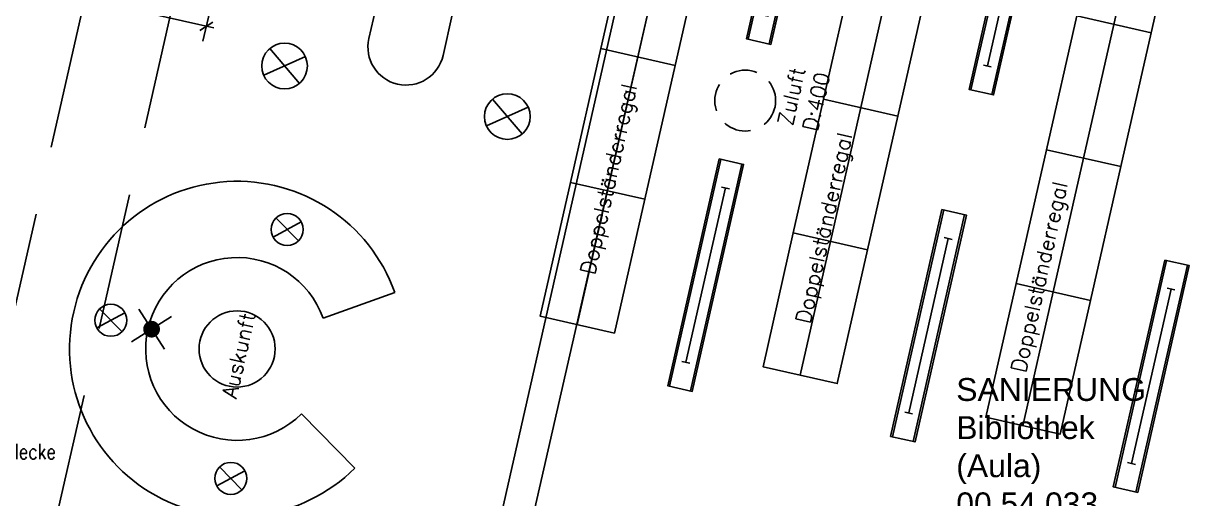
# Model space of a CAD drawing. Header units: metres. Extents: x -7 to 99688, y -10762 to -90.
# Drawn here: x 90.15 to 97.81, y -138.76 to -135.64 of the extents above; entities that cross this region are included whole.
import ezdxf
from ezdxf.enums import TextEntityAlignment as Align

# ---------------------------------------------------------------- set-up
doc = ezdxf.new("R2010")
doc.units = ezdxf.units.M
doc.header["$LTSCALE"] = 0.03
doc.linetypes.add('GESTRICHELT', pattern=[9, 6, -3])
doc.linetypes.add('GESTRICHELT2', pattern=[4.5, 3, -1.5])
doc.layers.get('0').update_dxf_attribs({"linetype": 'CONTINUOUS'})
doc.layers.get('Defpoints').update_dxf_attribs({"linetype": 'CONTINUOUS'})
for name, color, linetype in [('A_Deckenplan', 8, 'CONTINUOUS'), ('A_möbel_neu', 1, 'CONTINUOUS'), ('A_räume', 5, 'CONTINUOUS'), ('A_text', 5, 'CONTINUOUS'), ('A_verdeckt', 8, 'GESTRICHELT2'), ('CKMA0002', 2, 'CONTINUOUS'), ('E__LEUCHTEN', 6, 'CONTINUOUS')]:
    doc.layers.add(name, color=color, linetype=linetype)
doc.styles.add('PITSIMP8', font='PITSIMP8.SHX')
doc.styles.add('SIMPLEX', font='simplex.shx', dxfattribs={"width": 0.8, "height": 0.1})
doc.styles.get("Standard").update_dxf_attribs({"font": 'txt', "height": 1})
doc.dimstyles.get("Standard").update_dxf_attribs({"dimtxt": 0.1, "dimasz": 0.05, "dimexe": 0.1, "dimexo": 0, "dimgap": 0.1, "dimtad": 1, "dimdec": 4, "dimrnd": 0.0025, "dimzin": 0, "dimdsep": 46, "dimtxsty": 'SIMPLEX', "dimblk": 'DIMCROSS', "dimblk1": 'DIMCROSS', "dimblk2": 'DIMCROSS', "dimsah": 1, "dimcen": 2.5, "dimdle": 0.025, "dimclrd": 1, "dimclre": 1, "dimclrt": 6, "dimadec": 0, "dimazin": 0, "dimtfac": 1, "dimtdec": 4, "dimtix": 1, "dimtmove": 2, "dimatfit": 3, "dimfxl": 1, "dimtvp": 1, "dimtolj": 1, "dimtzin": 0, "dimarcsym": 0})

# ---------------------------------------------------------------- blocks, each defined once
blk = doc.blocks.new('Sich.beleuchtung')
at = {"layer": 'E__LEUCHTEN', "color": 3}
for p, q in [((-100.1, 100.1), (100.1, -100.1)), ((-100.1, -100.1), (100.1, 100.1))]:
    blk.add_line(p, q, dxfattribs=at)
at = {"layer": 'E__LEUCHTEN', "color": 3, "const_width": 50}
blk.add_lwpolyline([(-25, 0, 1), (25, 0, 1)], format="xyb", close=True, dxfattribs=at)
blk = doc.blocks.new('I541')
for p, q in [((-2.4, -1.8), (2.4, 1.8)), ((-2.4, 1.8), (2.4, -1.8))]:
    blk.add_line(p, q)
blk.add_circle((0, 0), 3)
blk = doc.blocks.new('2DEL_464')
for p, q in [((-0.5, 0.5), (0.5, 0.5)), ((-0.5, 0.425), (0.5, 0.425)), ((-0.3844, 0.16), (-0.3844, -0.16)), ((0.3844, 0.16), (0.3844, -0.16)), ((-0.3844, 0), (0.3844, 0)), ((-0.5, -0.425), (0.5, -0.425))]:
    blk.add_line(p, q)
blk.add_lwpolyline([(-0.5, -0.5), (0.5, -0.5), (0.5, 0.5), (-0.5, 0.5)], close=True)
at = {"style": 'PITSIMP8', "flags": 9}
for tag, p in [('RAUM/GRUPPE', (-0.0298, 0.1593)), ('BEZEICHNUNG', (-0.0298, 0.1793)), ('POS.NR.G-LV', (-0.0298, 0.1393)), ('FABRIKAT', (-0.0298, 0.1193)), ('TYP', (-0.0298, 0.0993)), ('KENNUNG', (-0.0298, 0.0793)), ('LEISTUNG', (-0.0298, 0.0593)), ('VOLUMENSTROM', (-0.0298, 0.0393)), ('DRUCK/-STUFE', (-0.0298, 0.0193)), ('ANSCHLUSS', (-0.0298, -0.0007)), ('GROESSE', (-0.0298, -0.0207)), ('DN', (-0.0298, -0.0407)), ('TEMPERATUR', (-0.0298, -0.0607)), ('SCHUTZART', (-0.0298, -0.1007)), ('DREHZAHL', (-0.0298, -0.0807)), ('SPANNUNG/FREQUENZ', (-0.0298, -0.1207)), ('GEWICHT', (-0.0298, -0.1407)), ('FREI', (-0.0298, -0.1607)), ('FREI', (-0.0298, -0.1807)), ('FREI', (-0.0298, -0.2007))]:
    blk.add_attdef(tag, text='', height=0.01, dxfattribs=at).set_placement(p, align=Align.MIDDLE)
blk = doc.blocks.new('Keller_bibo')
at = {"layer": 'A_verdeckt', "linetype": 'GESTRICHELT', "ltscale": 5}
for points in [[(88.2751, -231.7786), (91.1228, -232.4245), (91.1007, -232.522), (91.2177, -232.5486), (90.6636, -234.9915), (90.41, -234.934), (90.2772, -235.5191), (90.5308, -235.5767), (89.9911, -237.9562)], [(89.2014, -244.0145), (107.8483, -248.2441), (110.3885, -237.0453), (91.7416, -232.8157), (89.2014, -244.0145)]]:
    blk.add_lwpolyline(points, dxfattribs=at)
blk = doc.blocks.new('DIMCROSS')
at = {"color": 0, "linetype": 'ByBlock'}
blk.add_line((-1, 0), (1, 0), dxfattribs=at)
at = {"linetype": 'ByBlock'}
blk.add_line((-0.707107, -0.707107), (0.707107, 0.707107), dxfattribs=at)
blk = doc.blocks.new('*D220')
at = {"layer": 'CKMA0002', "color": 1, "lineweight": -2}
for p, q in [((90.8528, -135.548), (91.301, -135.6496)), ((91.3719, -135.5632), (91.3277, -135.7582))]:
    blk.add_line(p, q, dxfattribs=at)
at = {"layer": 'Defpoints', "color": 0}
for p in [(91.4941, -132.494), (92.02, -132.7055), (91.3498, -135.6607)]:
    blk.add_point(p, dxfattribs=at)
at = {"layer": 'CKMA0002', "color": 1, "lineweight": -2, "xscale": 0.05, "yscale": 0.05, "zscale": 0.05}
for p, rotation in [((90.804, -135.5369), 167.2217543798609), ((91.3498, -135.6607), 347.2217543798609)]:
    blk.add_blockref('DIMCROSS', p, dxfattribs=dict(at, rotation=rotation))
at = {"layer": 'CKMA0002', "color": 3, "insert": (91.1101, -135.4525), "char_height": 0.1, "attachment_point": 5, "rotation": 347.22175, "style": 'SIMPLEX'}
blk.add_mtext('\\A1;56{\\A1\\H0.7x\\S;}', dxfattribs=at)

msp = doc.modelspace()

# ---------------------------------------------------------------- linework, layer by layer
at = {"layer": 'A_Deckenplan'}
for points in [[(94.59127, -134.06574), (86.48897, -132.22819), (84.59009, -140.60088), (92.68179, -142.43602)], [(94.3414, -134.21415), (86.63978, -132.46747), (84.82937, -140.45006), (92.53104, -142.19648)]]:
    msp.add_lwpolyline(points, close=True, dxfattribs=at)
at = {"layer": 'A_Deckenplan', "color": 5, "linetype": 'GESTRICHELT'}
msp.add_circle((94.88781, -136.1479), 0.2, dxfattribs=at)
at = {"layer": 'A_möbel_neu'}
for p, q in [((97.50761, -134.77053), (97.30853, -135.64824)), ((94.38283, -134.9847), (94.18375, -135.86241)), ((95.84575, -135.31653), (95.64667, -136.19423)), ((92.41681, -135.74108), (92.47713, -135.47517)), ((92.90443, -135.85168), (92.96474, -135.58577)), ((97.30853, -135.64824), (97.10945, -136.52594)), ((94.18375, -135.86241), (93.98466, -136.74011)), ((95.64667, -136.19423), (95.44759, -137.07194)), ((97.10945, -136.52594), (96.91036, -137.40365)), ((93.98466, -136.74011), (93.78558, -137.61782)), ((95.44759, -137.07194), (95.24851, -137.94964)), ((92.11645, -137.57502), (92.58709, -137.40622)), ((96.91036, -137.40365), (96.71128, -138.28135)), ((91.97381, -138.20396), (92.32559, -138.55927))]:
    msp.add_line(p, q, dxfattribs=at)
for points in [[(97.2638, -134.71523), (97.75142, -134.82583), (97.55233, -135.70354), (97.06472, -135.59294)], [(94.13902, -134.9294), (94.62663, -135.04), (94.42755, -135.91771), (93.93994, -135.80711)], [(95.60194, -135.26123), (96.08956, -135.37183), (95.89048, -136.24953), (95.40286, -136.13893)], [(97.06472, -135.59294), (97.55233, -135.70354), (97.35325, -136.58124), (96.86564, -136.47064)], [(93.93994, -135.80711), (94.42755, -135.91771), (94.22847, -136.79541), (93.74086, -136.68481)], [(95.40286, -136.13893), (95.89048, -136.24953), (95.6914, -137.12724), (95.20378, -137.01664)], [(96.86564, -136.47064), (97.35325, -136.58124), (97.15417, -137.45895), (96.66656, -137.34835)], [(93.74086, -136.68481), (94.22847, -136.79541), (94.02939, -137.67312), (93.54178, -137.56252)], [(95.20378, -137.01664), (95.6914, -137.12724), (95.49232, -138.00494), (95.0047, -137.89434)], [(96.66656, -137.34835), (97.15417, -137.45895), (96.95509, -138.33665), (96.46748, -138.22605)]]:
    msp.add_lwpolyline(points, close=True, dxfattribs=at)
msp.add_circle((91.55167, -137.77757), 0.25, dxfattribs=at)
for centre, radius, start, end in [((92.66062, -135.79638), 0.25, 167.220392, 347.220392), ((91.55167, -137.77757), 1.1, 19.730195, 314.713314), ((91.55167, -137.77757), 0.6, 19.730195, 314.713314)]:
    msp.add_arc(centre, radius, start, end, dxfattribs=at)

# ---------------------------------------------------------------- block references
at = {"layer": 'A_verdeckt', "linetype": 'GESTRICHELT'}
msp.add_blockref('Keller_bibo', (0, 100), dxfattribs=at)
at = {"layer": 'E__LEUCHTEN', "color": 7, "linetype": 'Continuous', "xscale": 1.526000000000011, "yscale": 0.164999999999992, "zscale": 1.526, "rotation": 257.2203920288506}
for p in [(95.14459, -135.01701), (96.60742, -135.34888), (94.62831, -137.29319), (96.09114, -137.62506), (97.55391, -137.95677)]:
    msp.add_blockref('2DEL_464', p, dxfattribs=at)
at = {"layer": 'E__LEUCHTEN', "color": 2}
for p, xscale, yscale, zscale, rotation in [((91.86353, -135.92106), 0.05000000000000146, 0.05000000000001137, 0.05, 347.2217543797859), ((93.32636, -136.25291), 0.05000000000000146, 0.05000000000001137, 0.05, 347.2217543797859), ((91.88076, -136.99387), 0.03499999999999306, 0.03499999999999659, 0.035, 351.2217543797832), ((90.72272, -137.58957), 0.03499999999999306, 0.03499999999999659, 0.035, 351.2217543797832), ((91.51047, -138.62658), 0.03499999999999306, 0.03499999999999659, 0.035, 351.2217543797832)]:
    msp.add_blockref('I541', p, dxfattribs=dict(at, xscale=xscale, yscale=yscale, zscale=zscale, rotation=rotation))
at = {"layer": 'E__LEUCHTEN', "color": 7, "xscale": 0.001098735000002128, "yscale": 0.001098734999999351, "zscale": 0.001098735, "rotation": 347.6524336641262}
msp.add_blockref('Sich.beleuchtung', (90.99039, -137.64784), dxfattribs=at)

# ---------------------------------------------------------------- texts
at = {"layer": 'A_Deckenplan', "color": 5, "linetype": 'GESTRICHELT', "insert": (95.09966, -136.29765), "char_height": 0.1, "width": 1, "attachment_point": 1, "rotation": 77.223765}
msp.add_mtext('{\\Fsimplex.shx;Zuluft\\PD:400}', dxfattribs=at)
at = {"layer": 'A_räume', "linetype": 'Continuous', "insert": (96.27346, -137.96847), "char_height": 0.15, "width": 6.6459, "attachment_point": 1}
msp.add_mtext('{\\fArial|b0|i0|c0|p34;SANIERUNG \\PBibliothek \\P(Aula)\\P00.54.033\\PF =  296,47m²\\PU =  76,85m\\P\\H0.6667x;RH: 3,53 m\\PFB: Text. Belag\\PW:  spachteln, Anstrich\\PD:  GK-UD GK glatt\\PSonstiges: Sonnenschutz, Blendschutz GK 1\\P                  Waschbecken      }', dxfattribs=at)
at = {"layer": 'A_text', "style": 'SIMPLEX', "width": 0.8}
msp.add_text('Deckensegel Akustikdecke ', height=0.1, dxfattribs=at).set_placement((88.97341, -138.50048))
at = {"layer": 'A_text', "linetype": 'Continuous', "char_height": 0.1, "width": 1, "attachment_point": 1}
for s, insert, rotation in [('\\Fsimplex.shx;Doppelständerregal', (93.80208, -137.27602), 77.416918), ('\\Fsimplex.shx;Doppelständerregal', (95.21616, -137.59677), 77.416918), ('\\Fsimplex.shx;Doppelständerregal', (96.63025, -137.91751), 77.416918), ('{\\Fsimplex.shx;Auskunft}', (91.44855, -138.08609), 77.221754)]:
    msp.add_mtext(s, dxfattribs=dict(at, insert=insert, rotation=rotation))

# ---------------------------------------------------------------- dimensions: what is measured, and where the dimension line sits
at = {"layer": 'CKMA0002'}
dim = msp.add_linear_dim(base=(91.34978, -135.66069), p1=(91.49411, -132.49396), p2=(92.02, -132.7055), angle=347.221754, text='56{\\A1\\H0.7x\\S;}', dimstyle='Standard', override={"dimexo": 2.930236, "dimrnd": 0.005, "dimse1": 1, "dimclrt": 3}, dxfattribs=at)
dim.commit()
dim.dimension.update_dxf_attribs({"geometry": '*D220', "text_midpoint": (91.11006, -135.45251)})

doc.saveas('drawing.dxf')
